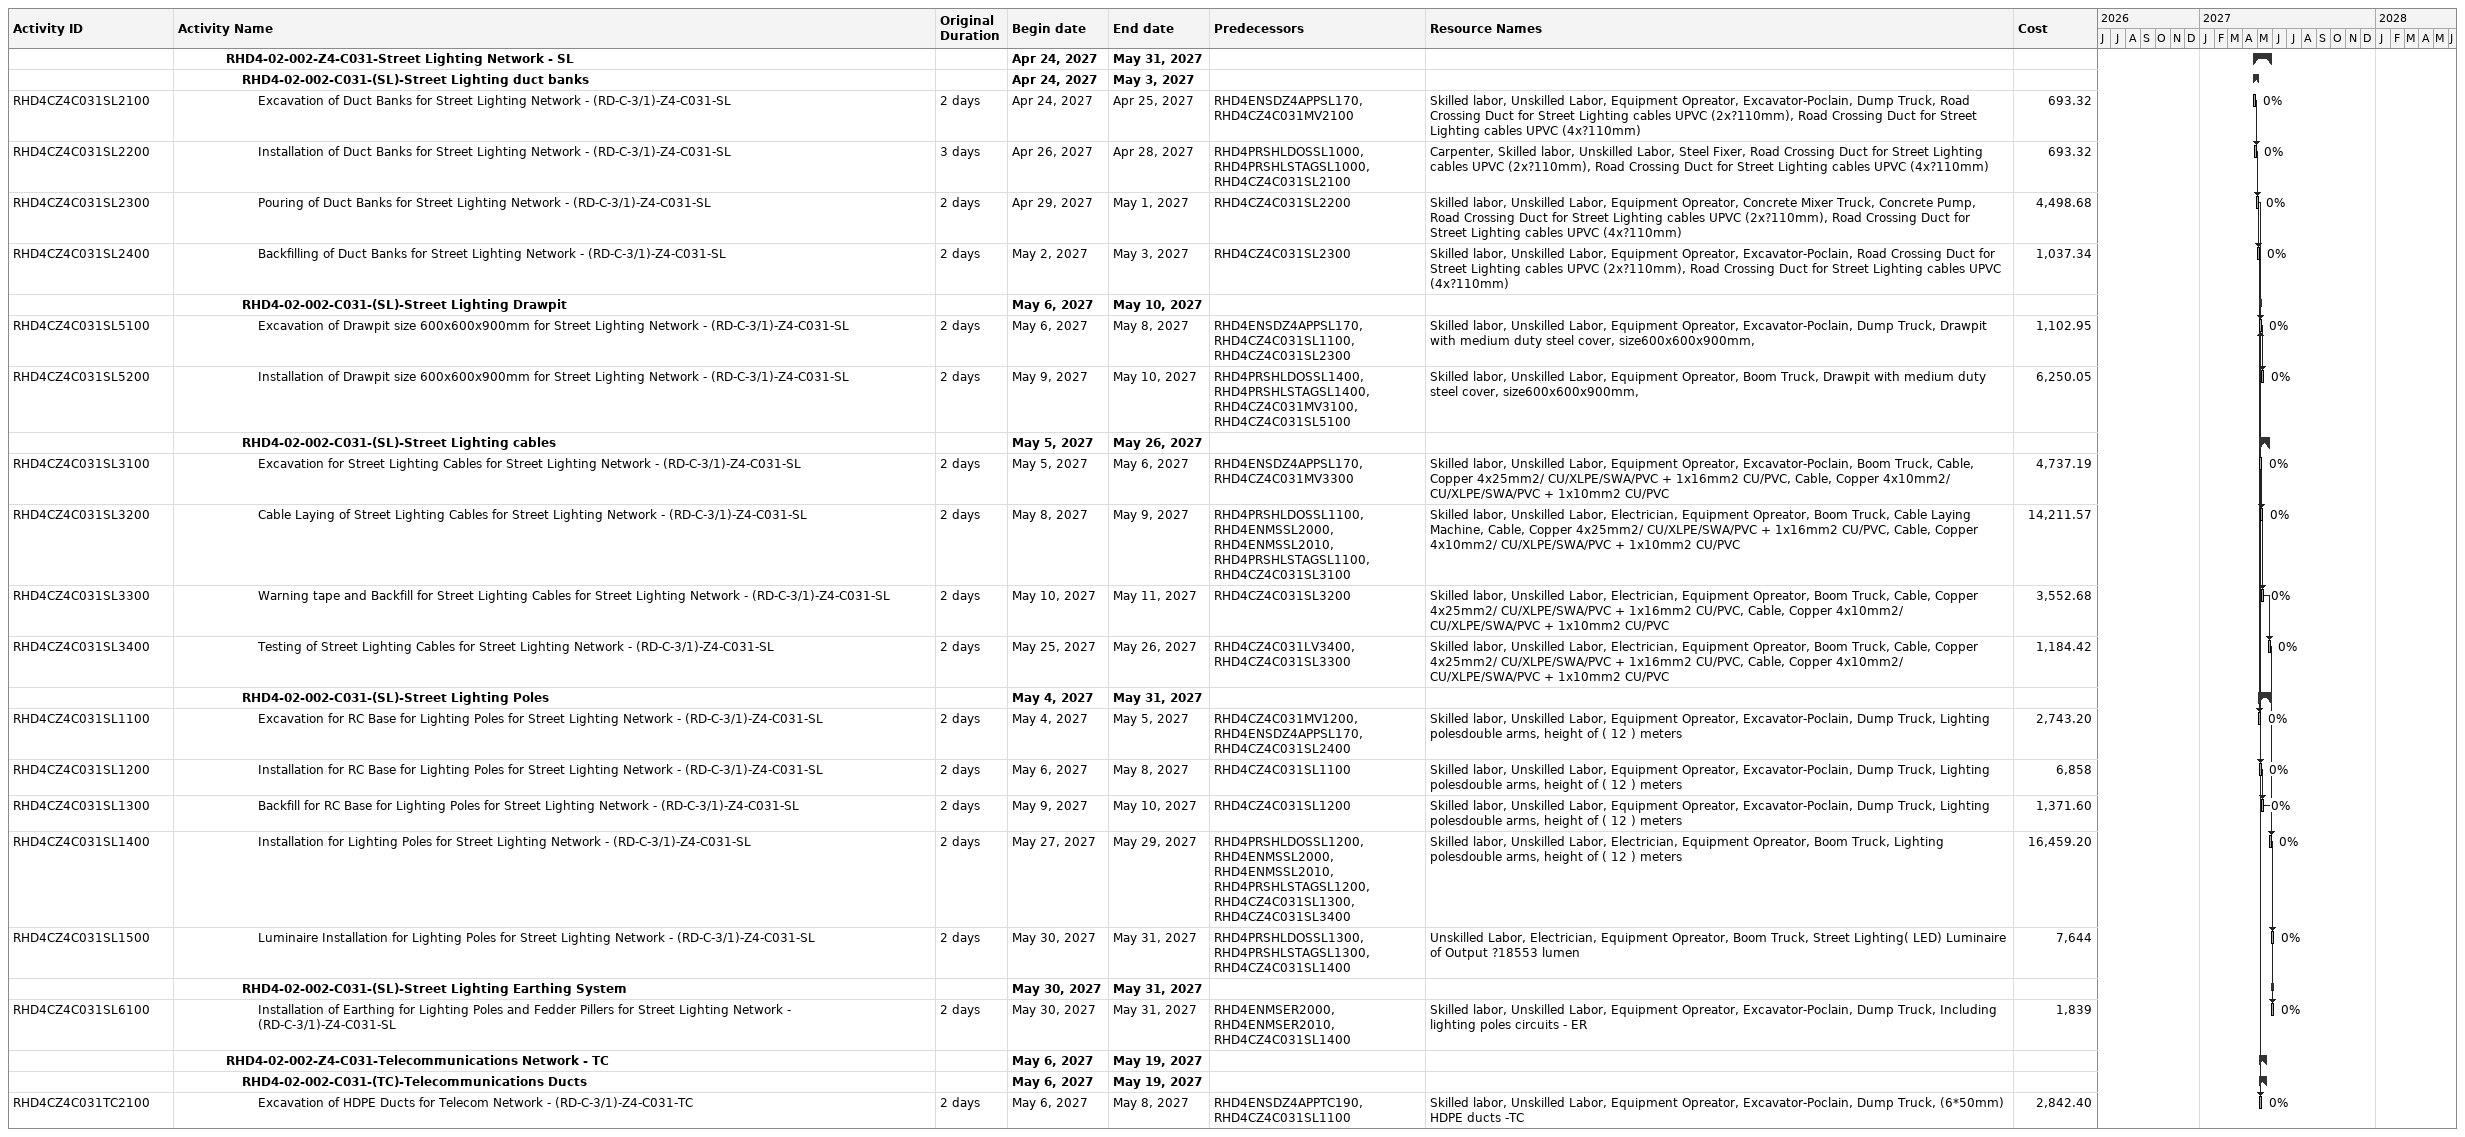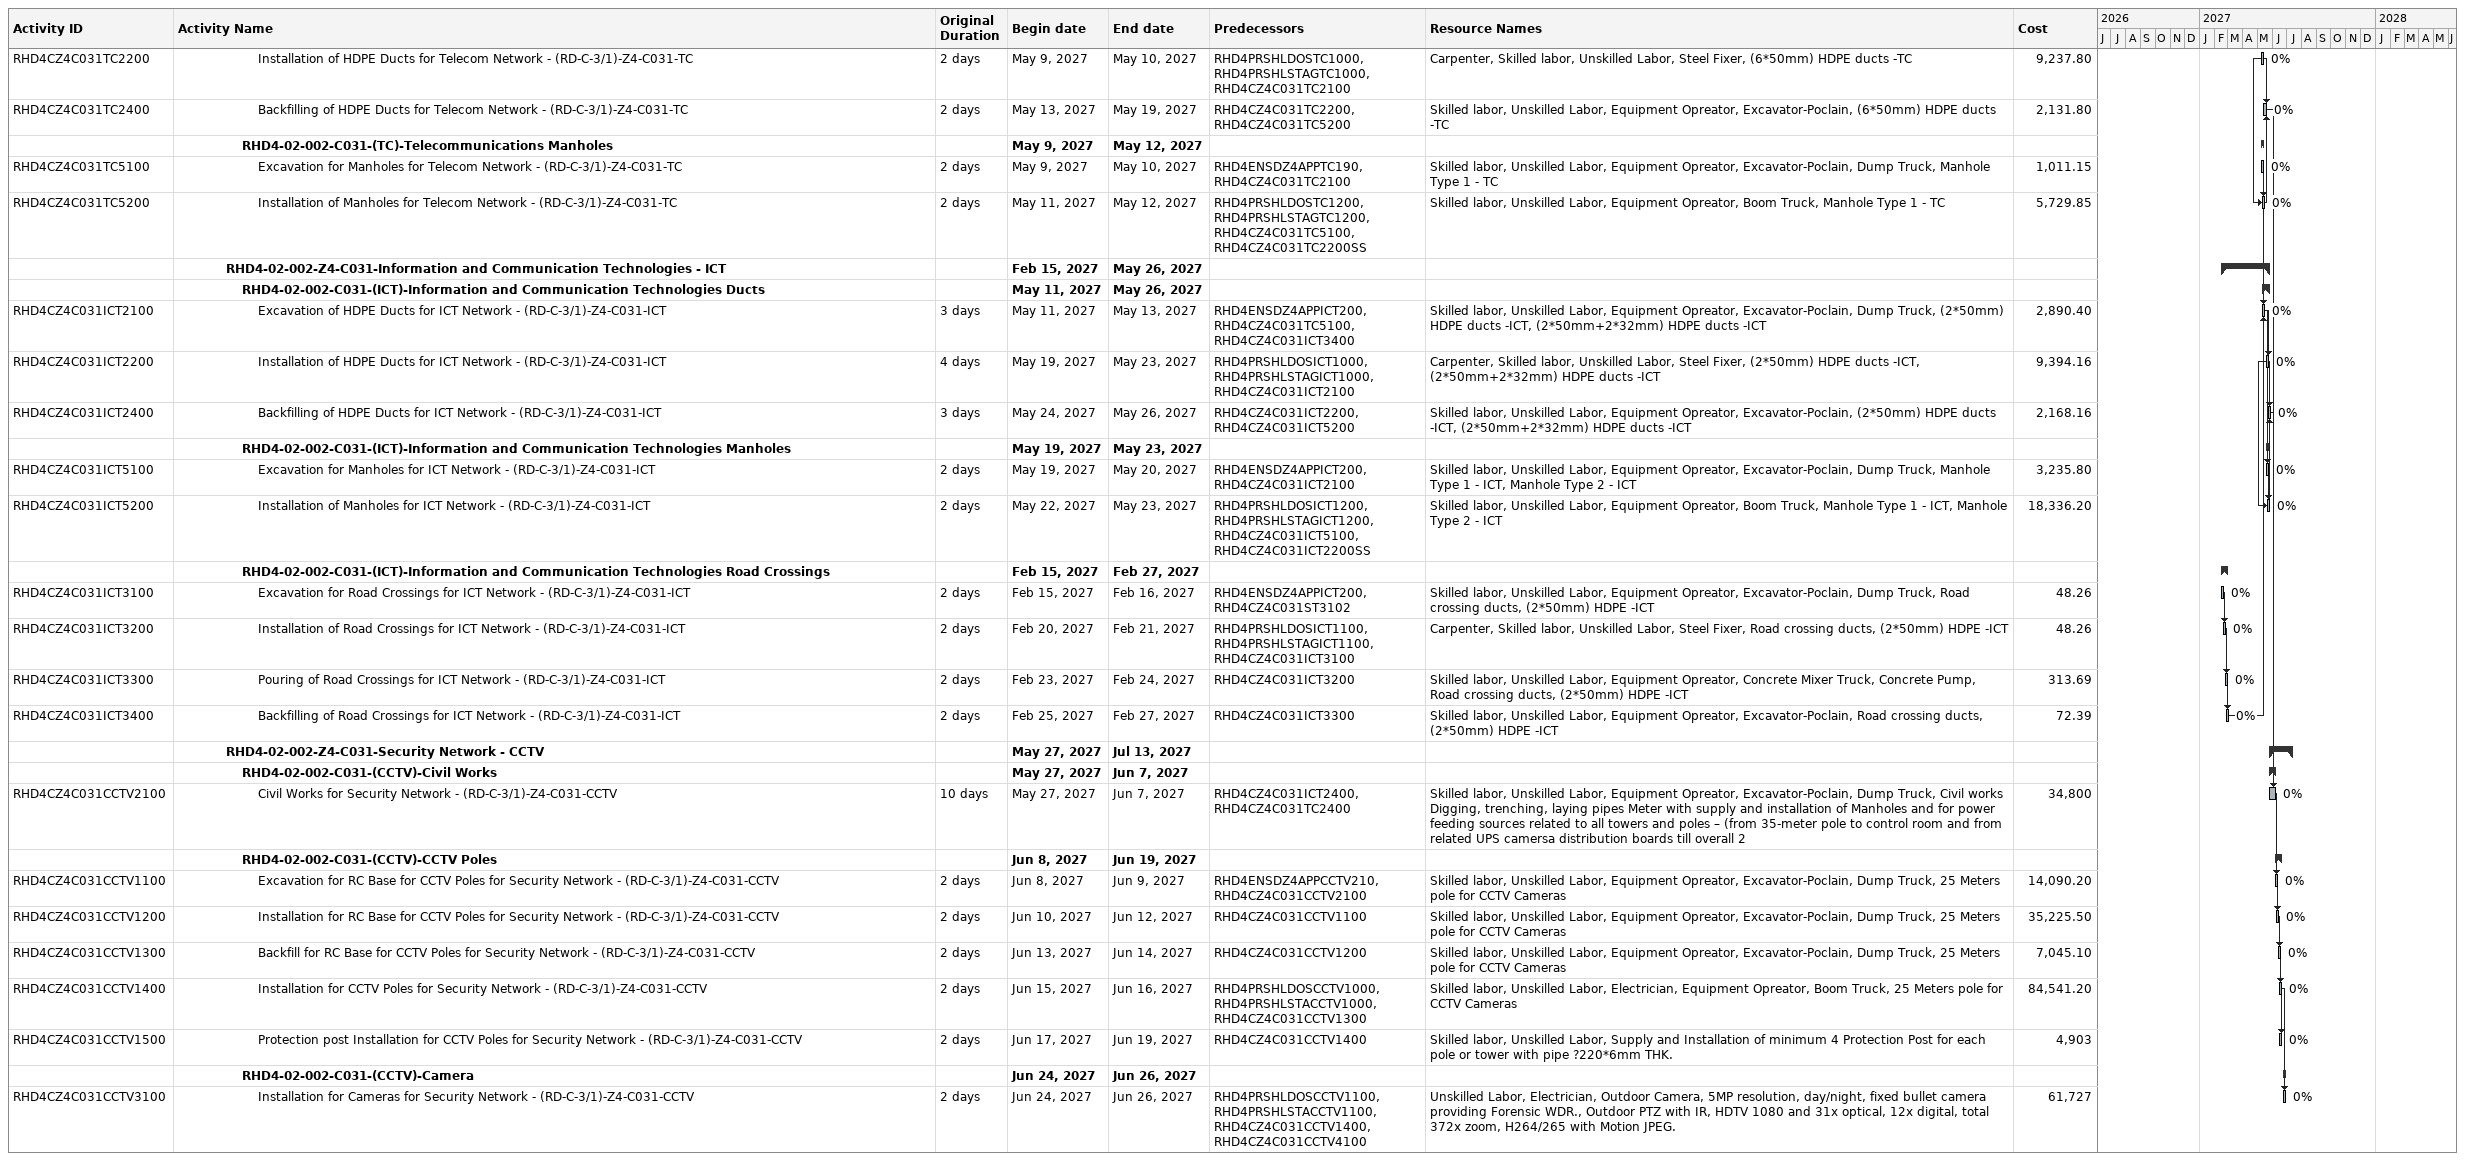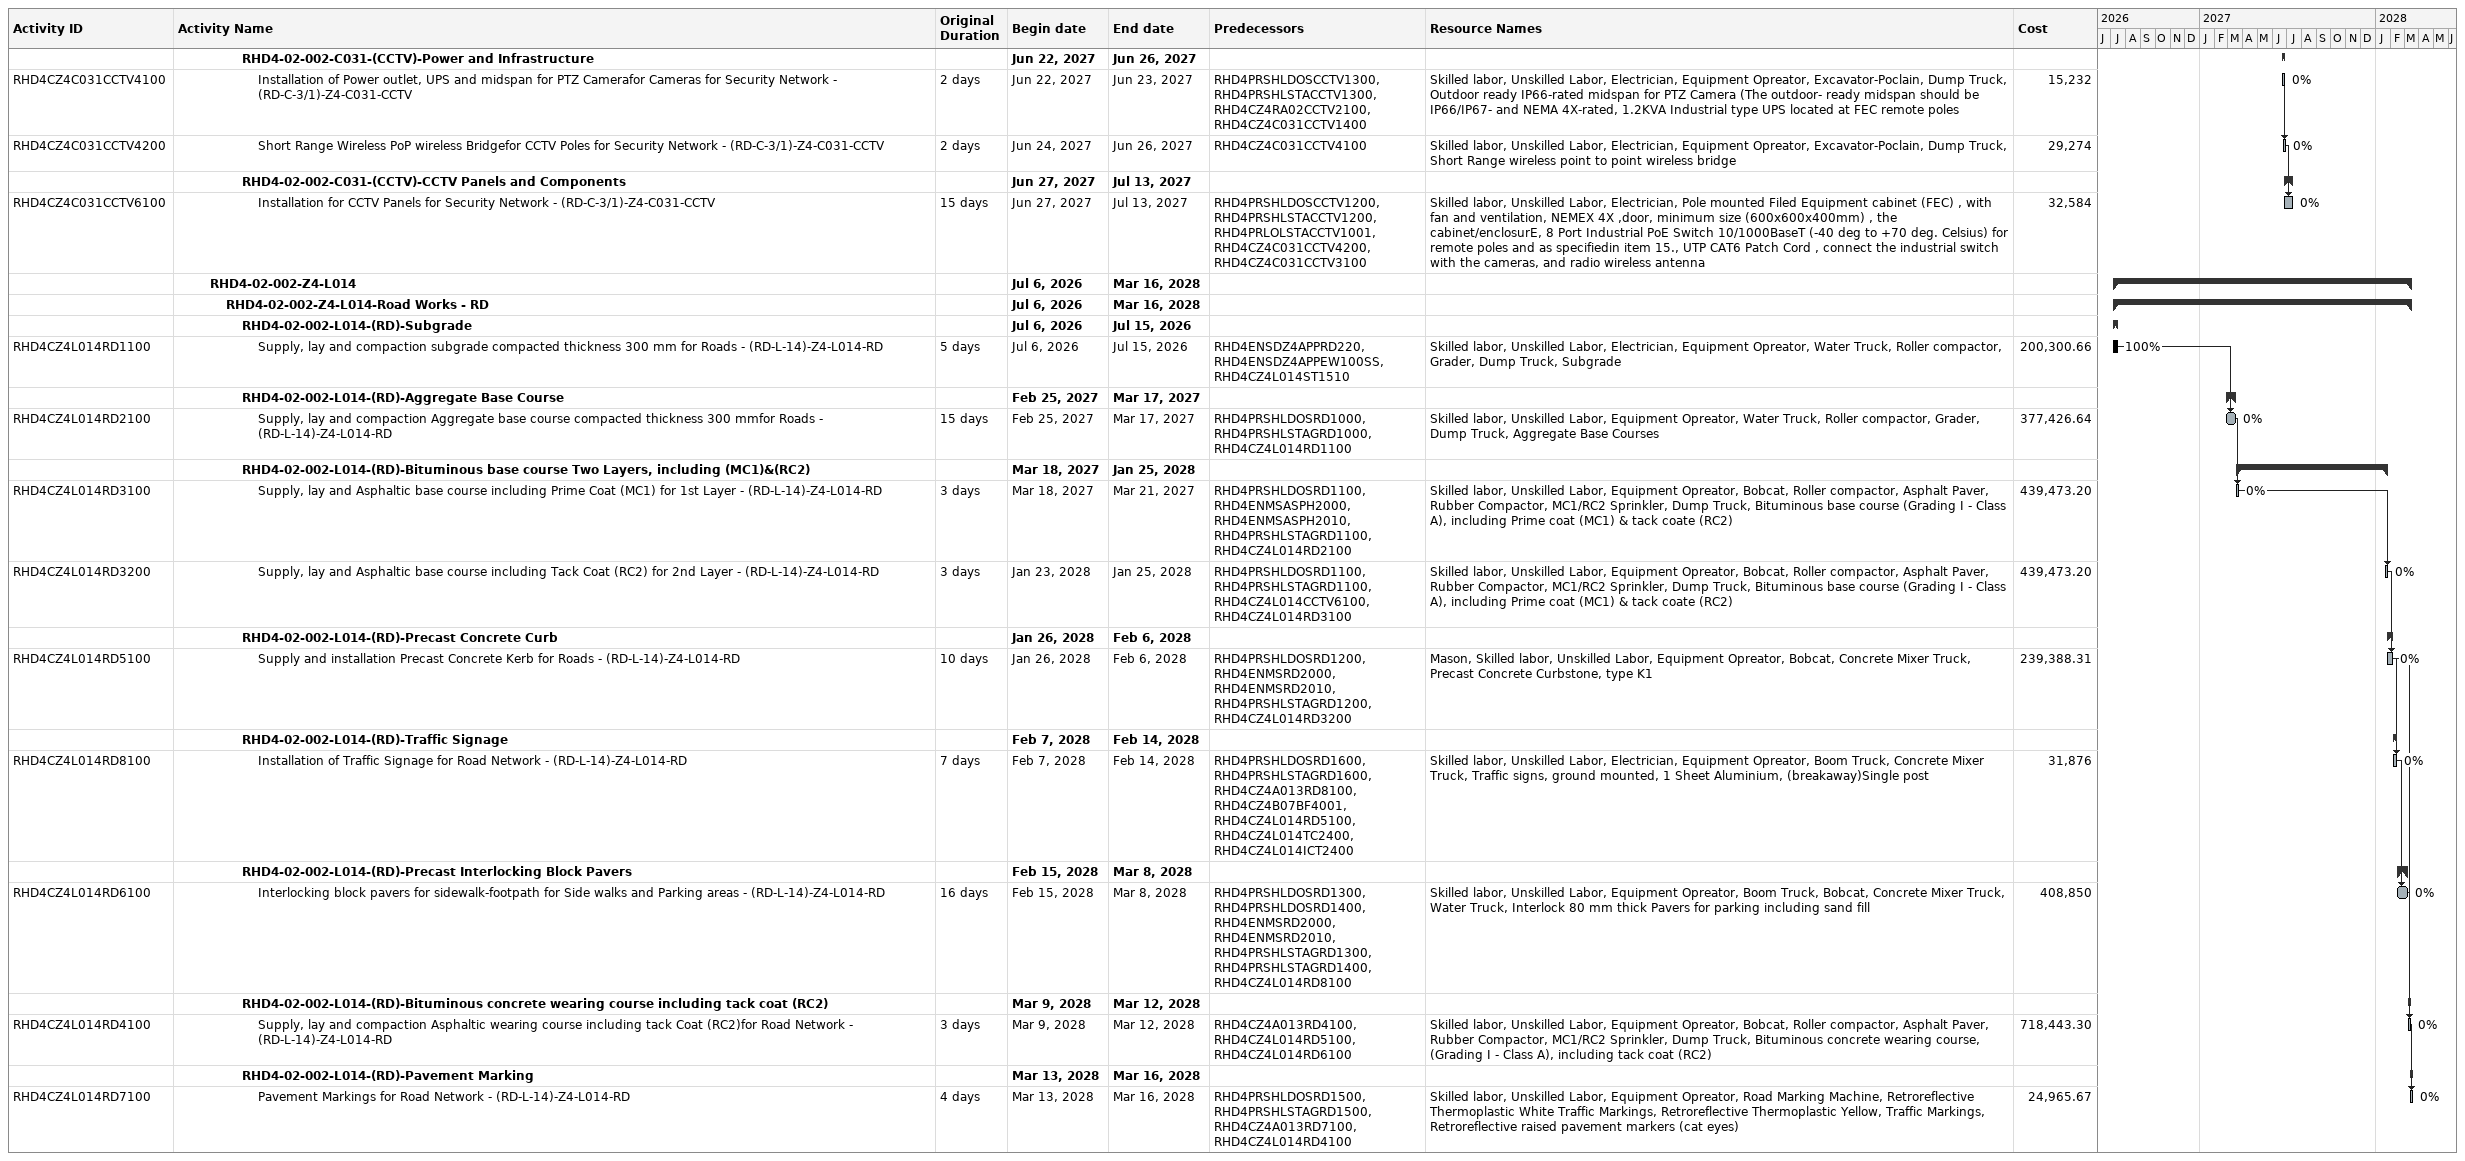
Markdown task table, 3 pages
| ID | Level | Task | Original duration | Start | Finish | Predecessors | Resources | % complete | Cost |
|---|---|---|---|---|---|---|---|---|---|
|  | 4 | **RHD4-02-002-Z4-C031-Street Lighting Network - SL** |  | 2027-04-24 | 2027-05-31 |  |  |  |  |
|  | 5 | **RHD4-02-002-C031-(SL)-Street Lighting duct banks** |  | 2027-04-24 | 2027-05-03 |  |  |  |  |
| RHD4CZ4C031SL2100 | 6 | Excavation of Duct Banks for Street Lighting Network - (RD-C-3/1)-Z4-C031-SL | 2d | 2027-04-24 | 2027-04-25 | RHD4ENSDZ4APPSL170, RHD4CZ4C031MV2100 | Skilled labor, Unskilled Labor, Equipment Opreator, Excavator-Poclain, Dump Truck, Road Crossing Duct for Street Lighting cables UPVC (2x?110mm), Road Crossing Duct for Street Lighting cables UPVC (4x?110mm) | 0 | 693.32 |
| RHD4CZ4C031SL2200 | 6 | Installation of Duct Banks for Street Lighting Network - (RD-C-3/1)-Z4-C031-SL | 3d | 2027-04-26 | 2027-04-28 | RHD4PRSHLDOSSL1000, RHD4PRSHLSTAGSL1000, RHD4CZ4C031SL2100 | Carpenter, Skilled labor, Unskilled Labor, Steel Fixer, Road Crossing Duct for Street Lighting cables UPVC (2x?110mm), Road Crossing Duct for Street Lighting cables UPVC (4x?110mm) | 0 | 693.32 |
| RHD4CZ4C031SL2300 | 6 | Pouring of Duct Banks for Street Lighting Network - (RD-C-3/1)-Z4-C031-SL | 2d | 2027-04-29 | 2027-05-01 | RHD4CZ4C031SL2200 | Skilled labor, Unskilled Labor, Equipment Opreator, Concrete Mixer Truck, Concrete Pump, Road Crossing Duct for Street Lighting cables UPVC (2x?110mm), Road Crossing Duct for Street Lighting cables UPVC (4x?110mm) | 0 | 4498.68 |
| RHD4CZ4C031SL2400 | 6 | Backfilling of Duct Banks for Street Lighting Network - (RD-C-3/1)-Z4-C031-SL | 2d | 2027-05-02 | 2027-05-03 | RHD4CZ4C031SL2300 | Skilled labor, Unskilled Labor, Equipment Opreator, Excavator-Poclain, Road Crossing Duct for Street Lighting cables UPVC (2x?110mm), Road Crossing Duct for Street Lighting cables UPVC (4x?110mm) | 0 | 1037.34 |
|  | 5 | **RHD4-02-002-C031-(SL)-Street Lighting Drawpit** |  | 2027-05-06 | 2027-05-10 |  |  |  |  |
| RHD4CZ4C031SL5100 | 6 | Excavation of Drawpit size 600x600x900mm for Street Lighting Network - (RD-C-3/1)-Z4-C031-SL | 2d | 2027-05-06 | 2027-05-08 | RHD4ENSDZ4APPSL170, RHD4CZ4C031SL1100, RHD4CZ4C031SL2300 | Skilled labor, Unskilled Labor, Equipment Opreator, Excavator-Poclain, Dump Truck, Drawpit with medium duty steel cover, size600x600x900mm, | 0 | 1102.95 |
| RHD4CZ4C031SL5200 | 6 | Installation of Drawpit size 600x600x900mm for Street Lighting Network - (RD-C-3/1)-Z4-C031-SL | 2d | 2027-05-09 | 2027-05-10 | RHD4PRSHLDOSSL1400, RHD4PRSHLSTAGSL1400, RHD4CZ4C031MV3100, RHD4CZ4C031SL5100 | Skilled labor, Unskilled Labor, Equipment Opreator, Boom Truck, Drawpit with medium duty steel cover, size600x600x900mm, | 0 | 6250.05 |
|  | 5 | **RHD4-02-002-C031-(SL)-Street Lighting cables** |  | 2027-05-05 | 2027-05-26 |  |  |  |  |
| RHD4CZ4C031SL3100 | 6 | Excavation for Street Lighting Cables for Street Lighting Network - (RD-C-3/1)-Z4-C031-SL | 2d | 2027-05-05 | 2027-05-06 | RHD4ENSDZ4APPSL170, RHD4CZ4C031MV3300 | Skilled labor, Unskilled Labor, Equipment Opreator, Excavator-Poclain, Boom Truck, Cable, Copper 4x25mm2/ CU/XLPE/SWA/PVC + 1x16mm2 CU/PVC, Cable, Copper 4x10mm2/ CU/XLPE/SWA/PVC + 1x10mm2 CU/PVC | 0 | 4737.19 |
| RHD4CZ4C031SL3200 | 6 | Cable Laying of Street Lighting Cables for Street Lighting Network - (RD-C-3/1)-Z4-C031-SL | 2d | 2027-05-08 | 2027-05-09 | RHD4PRSHLDOSSL1100, RHD4ENMSSL2000, RHD4ENMSSL2010, RHD4PRSHLSTAGSL1100, RHD4CZ4C031SL3100 | Skilled labor, Unskilled Labor, Electrician, Equipment Opreator, Boom Truck, Cable Laying Machine, Cable, Copper 4x25mm2/ CU/XLPE/SWA/PVC + 1x16mm2 CU/PVC, Cable, Copper 4x10mm2/ CU/XLPE/SWA/PVC + 1x10mm2 CU/PVC | 0 | 14211.57 |
| RHD4CZ4C031SL3300 | 6 | Warning tape and Backfill for Street Lighting Cables for Street Lighting Network - (RD-C-3/1)-Z4-C031-SL | 2d | 2027-05-10 | 2027-05-11 | RHD4CZ4C031SL3200 | Skilled labor, Unskilled Labor, Electrician, Equipment Opreator, Boom Truck, Cable, Copper 4x25mm2/ CU/XLPE/SWA/PVC + 1x16mm2 CU/PVC, Cable, Copper 4x10mm2/ CU/XLPE/SWA/PVC + 1x10mm2 CU/PVC | 0 | 3552.68 |
| RHD4CZ4C031SL3400 | 6 | Testing of Street Lighting Cables for Street Lighting Network - (RD-C-3/1)-Z4-C031-SL | 2d | 2027-05-25 | 2027-05-26 | RHD4CZ4C031LV3400, RHD4CZ4C031SL3300 | Skilled labor, Unskilled Labor, Electrician, Equipment Opreator, Boom Truck, Cable, Copper 4x25mm2/ CU/XLPE/SWA/PVC + 1x16mm2 CU/PVC, Cable, Copper 4x10mm2/ CU/XLPE/SWA/PVC + 1x10mm2 CU/PVC | 0 | 1184.42 |
|  | 5 | **RHD4-02-002-C031-(SL)-Street Lighting Poles** |  | 2027-05-04 | 2027-05-31 |  |  |  |  |
| RHD4CZ4C031SL1100 | 6 | Excavation for RC Base for Lighting Poles for Street Lighting Network - (RD-C-3/1)-Z4-C031-SL | 2d | 2027-05-04 | 2027-05-05 | RHD4CZ4C031MV1200, RHD4ENSDZ4APPSL170, RHD4CZ4C031SL2400 | Skilled labor, Unskilled Labor, Equipment Opreator, Excavator-Poclain, Dump Truck, Lighting polesdouble arms, height of ( 12 ) meters | 0 | 2743.20 |
| RHD4CZ4C031SL1200 | 6 | Installation for RC Base for Lighting Poles for Street Lighting Network - (RD-C-3/1)-Z4-C031-SL | 2d | 2027-05-06 | 2027-05-08 | RHD4CZ4C031SL1100 | Skilled labor, Unskilled Labor, Equipment Opreator, Excavator-Poclain, Dump Truck, Lighting polesdouble arms, height of ( 12 ) meters | 0 | 6858 |
| RHD4CZ4C031SL1300 | 6 | Backfill for RC Base for Lighting Poles for Street Lighting Network - (RD-C-3/1)-Z4-C031-SL | 2d | 2027-05-09 | 2027-05-10 | RHD4CZ4C031SL1200 | Skilled labor, Unskilled Labor, Equipment Opreator, Excavator-Poclain, Dump Truck, Lighting polesdouble arms, height of ( 12 ) meters | 0 | 1371.60 |
| RHD4CZ4C031SL1400 | 6 | Installation for Lighting Poles for Street Lighting Network - (RD-C-3/1)-Z4-C031-SL | 2d | 2027-05-27 | 2027-05-29 | RHD4PRSHLDOSSL1200, RHD4ENMSSL2000, RHD4ENMSSL2010, RHD4PRSHLSTAGSL1200, RHD4CZ4C031SL1300, RHD4CZ4C031SL3400 | Skilled labor, Unskilled Labor, Electrician, Equipment Opreator, Boom Truck, Lighting polesdouble arms, height of ( 12 ) meters | 0 | 16459.20 |
| RHD4CZ4C031SL1500 | 6 | Luminaire Installation for Lighting Poles for Street Lighting Network - (RD-C-3/1)-Z4-C031-SL | 2d | 2027-05-30 | 2027-05-31 | RHD4PRSHLDOSSL1300, RHD4PRSHLSTAGSL1300, RHD4CZ4C031SL1400 | Unskilled Labor, Electrician, Equipment Opreator, Boom Truck, Street Lighting( LED) Luminaire of Output ?18553 lumen | 0 | 7644 |
|  | 5 | **RHD4-02-002-C031-(SL)-Street Lighting Earthing System** |  | 2027-05-30 | 2027-05-31 |  |  |  |  |
| RHD4CZ4C031SL6100 | 6 | Installation of Earthing for Lighting Poles and Fedder Pillers for Street Lighting Network - (RD-C-3/1)-Z4-C031-SL | 2d | 2027-05-30 | 2027-05-31 | RHD4ENMSER2000, RHD4ENMSER2010, RHD4CZ4C031SL1400 | Skilled labor, Unskilled Labor, Equipment Opreator, Excavator-Poclain, Dump Truck, Including lighting poles circuits - ER | 0 | 1839 |
|  | 4 | **RHD4-02-002-Z4-C031-Telecommunications Network - TC** |  | 2027-05-06 | 2027-05-19 |  |  |  |  |
|  | 5 | **RHD4-02-002-C031-(TC)-Telecommunications Ducts** |  | 2027-05-06 | 2027-05-19 |  |  |  |  |
| RHD4CZ4C031TC2100 | 6 | Excavation of HDPE Ducts for Telecom Network - (RD-C-3/1)-Z4-C031-TC | 2d | 2027-05-06 | 2027-05-08 | RHD4ENSDZ4APPTC190, RHD4CZ4C031SL1100 | Skilled labor, Unskilled Labor, Equipment Opreator, Excavator-Poclain, Dump Truck, (6*50mm) HDPE ducts -TC | 0 | 2842.40 |
| RHD4CZ4C031TC2200 | 6 | Installation of HDPE Ducts for Telecom Network - (RD-C-3/1)-Z4-C031-TC | 2d | 2027-05-09 | 2027-05-10 | RHD4PRSHLDOSTC1000, RHD4PRSHLSTAGTC1000, RHD4CZ4C031TC2100 | Carpenter, Skilled labor, Unskilled Labor, Steel Fixer, (6*50mm) HDPE ducts -TC | 0 | 9237.80 |
| RHD4CZ4C031TC2400 | 6 | Backfilling of HDPE Ducts for Telecom Network - (RD-C-3/1)-Z4-C031-TC | 2d | 2027-05-13 | 2027-05-19 | RHD4CZ4C031TC2200, RHD4CZ4C031TC5200 | Skilled labor, Unskilled Labor, Equipment Opreator, Excavator-Poclain, (6*50mm) HDPE ducts -TC | 0 | 2131.80 |
|  | 5 | **RHD4-02-002-C031-(TC)-Telecommunications Manholes** |  | 2027-05-09 | 2027-05-12 |  |  |  |  |
| RHD4CZ4C031TC5100 | 6 | Excavation for Manholes for Telecom Network - (RD-C-3/1)-Z4-C031-TC | 2d | 2027-05-09 | 2027-05-10 | RHD4ENSDZ4APPTC190, RHD4CZ4C031TC2100 | Skilled labor, Unskilled Labor, Equipment Opreator, Excavator-Poclain, Dump Truck, Manhole Type 1 - TC | 0 | 1011.15 |
| RHD4CZ4C031TC5200 | 6 | Installation of Manholes for Telecom Network - (RD-C-3/1)-Z4-C031-TC | 2d | 2027-05-11 | 2027-05-12 | RHD4PRSHLDOSTC1200, RHD4PRSHLSTAGTC1200, RHD4CZ4C031TC5100, RHD4CZ4C031TC2200SS | Skilled labor, Unskilled Labor, Equipment Opreator, Boom Truck, Manhole Type 1 - TC | 0 | 5729.85 |
|  | 4 | **RHD4-02-002-Z4-C031-Information and Communication Technologies - ICT** |  | 2027-02-15 | 2027-05-26 |  |  |  |  |
|  | 5 | **RHD4-02-002-C031-(ICT)-Information and Communication Technologies Ducts** |  | 2027-05-11 | 2027-05-26 |  |  |  |  |
| RHD4CZ4C031ICT2100 | 6 | Excavation of HDPE Ducts for ICT Network - (RD-C-3/1)-Z4-C031-ICT | 3d | 2027-05-11 | 2027-05-13 | RHD4ENSDZ4APPICT200, RHD4CZ4C031TC5100, RHD4CZ4C031ICT3400 | Skilled labor, Unskilled Labor, Equipment Opreator, Excavator-Poclain, Dump Truck, (2*50mm) HDPE ducts -ICT, (2*50mm+2*32mm) HDPE ducts -ICT | 0 | 2890.40 |
| RHD4CZ4C031ICT2200 | 6 | Installation of HDPE Ducts for ICT Network - (RD-C-3/1)-Z4-C031-ICT | 4d | 2027-05-19 | 2027-05-23 | RHD4PRSHLDOSICT1000, RHD4PRSHLSTAGICT1000, RHD4CZ4C031ICT2100 | Carpenter, Skilled labor, Unskilled Labor, Steel Fixer, (2*50mm) HDPE ducts -ICT, (2*50mm+2*32mm) HDPE ducts -ICT | 0 | 9394.16 |
| RHD4CZ4C031ICT2400 | 6 | Backfilling of HDPE Ducts for ICT Network - (RD-C-3/1)-Z4-C031-ICT | 3d | 2027-05-24 | 2027-05-26 | RHD4CZ4C031ICT2200, RHD4CZ4C031ICT5200 | Skilled labor, Unskilled Labor, Equipment Opreator, Excavator-Poclain, (2*50mm) HDPE ducts -ICT, (2*50mm+2*32mm) HDPE ducts -ICT | 0 | 2168.16 |
|  | 5 | **RHD4-02-002-C031-(ICT)-Information and Communication Technologies Manholes** |  | 2027-05-19 | 2027-05-23 |  |  |  |  |
| RHD4CZ4C031ICT5100 | 6 | Excavation for Manholes for ICT Network - (RD-C-3/1)-Z4-C031-ICT | 2d | 2027-05-19 | 2027-05-20 | RHD4ENSDZ4APPICT200, RHD4CZ4C031ICT2100 | Skilled labor, Unskilled Labor, Equipment Opreator, Excavator-Poclain, Dump Truck, Manhole Type 1 - ICT, Manhole Type 2 - ICT | 0 | 3235.80 |
| RHD4CZ4C031ICT5200 | 6 | Installation of Manholes for ICT Network - (RD-C-3/1)-Z4-C031-ICT | 2d | 2027-05-22 | 2027-05-23 | RHD4PRSHLDOSICT1200, RHD4PRSHLSTAGICT1200, RHD4CZ4C031ICT5100, RHD4CZ4C031ICT2200SS | Skilled labor, Unskilled Labor, Equipment Opreator, Boom Truck, Manhole Type 1 - ICT, Manhole Type 2 - ICT | 0 | 18336.20 |
|  | 5 | **RHD4-02-002-C031-(ICT)-Information and Communication Technologies Road Crossings** |  | 2027-02-15 | 2027-02-27 |  |  |  |  |
| RHD4CZ4C031ICT3100 | 6 | Excavation for Road Crossings for ICT Network - (RD-C-3/1)-Z4-C031-ICT | 2d | 2027-02-15 | 2027-02-16 | RHD4ENSDZ4APPICT200, RHD4CZ4C031ST3102 | Skilled labor, Unskilled Labor, Equipment Opreator, Excavator-Poclain, Dump Truck, Road crossing ducts, (2*50mm) HDPE -ICT | 0 | 48.26 |
| RHD4CZ4C031ICT3200 | 6 | Installation of Road Crossings for ICT Network - (RD-C-3/1)-Z4-C031-ICT | 2d | 2027-02-20 | 2027-02-21 | RHD4PRSHLDOSICT1100, RHD4PRSHLSTAGICT1100, RHD4CZ4C031ICT3100 | Carpenter, Skilled labor, Unskilled Labor, Steel Fixer, Road crossing ducts, (2*50mm) HDPE -ICT | 0 | 48.26 |
| RHD4CZ4C031ICT3300 | 6 | Pouring of Road Crossings for ICT Network - (RD-C-3/1)-Z4-C031-ICT | 2d | 2027-02-23 | 2027-02-24 | RHD4CZ4C031ICT3200 | Skilled labor, Unskilled Labor, Equipment Opreator, Concrete Mixer Truck, Concrete Pump, Road crossing ducts, (2*50mm) HDPE -ICT | 0 | 313.69 |
| RHD4CZ4C031ICT3400 | 6 | Backfilling of Road Crossings for ICT Network - (RD-C-3/1)-Z4-C031-ICT | 2d | 2027-02-25 | 2027-02-27 | RHD4CZ4C031ICT3300 | Skilled labor, Unskilled Labor, Equipment Opreator, Excavator-Poclain, Road crossing ducts, (2*50mm) HDPE -ICT | 0 | 72.39 |
|  | 4 | **RHD4-02-002-Z4-C031-Security Network - CCTV** |  | 2027-05-27 | 2027-07-13 |  |  |  |  |
|  | 5 | **RHD4-02-002-C031-(CCTV)-Civil Works** |  | 2027-05-27 | 2027-06-07 |  |  |  |  |
| RHD4CZ4C031CCTV2100 | 6 | Civil Works for Security Network - (RD-C-3/1)-Z4-C031-CCTV | 10d | 2027-05-27 | 2027-06-07 | RHD4CZ4C031ICT2400, RHD4CZ4C031TC2400 | Skilled labor, Unskilled Labor, Equipment Opreator, Excavator-Poclain, Dump Truck, Civil works Digging, trenching, laying pipes Meter with supply and installation of Manholes and for power feeding sources related to all towers and poles – (from 35-meter pole to control room and from related UPS camersa distribution boards till overall 2 | 0 | 34800 |
|  | 5 | **RHD4-02-002-C031-(CCTV)-CCTV Poles** |  | 2027-06-08 | 2027-06-19 |  |  |  |  |
| RHD4CZ4C031CCTV1100 | 6 | Excavation for RC Base for CCTV Poles for Security Network - (RD-C-3/1)-Z4-C031-CCTV | 2d | 2027-06-08 | 2027-06-09 | RHD4ENSDZ4APPCCTV210, RHD4CZ4C031CCTV2100 | Skilled labor, Unskilled Labor, Equipment Opreator, Excavator-Poclain, Dump Truck, 25 Meters pole for CCTV Cameras | 0 | 14090.20 |
| RHD4CZ4C031CCTV1200 | 6 | Installation for RC Base for CCTV Poles for Security Network - (RD-C-3/1)-Z4-C031-CCTV | 2d | 2027-06-10 | 2027-06-12 | RHD4CZ4C031CCTV1100 | Skilled labor, Unskilled Labor, Equipment Opreator, Excavator-Poclain, Dump Truck, 25 Meters pole for CCTV Cameras | 0 | 35225.50 |
| RHD4CZ4C031CCTV1300 | 6 | Backfill for RC Base for CCTV Poles for Security Network - (RD-C-3/1)-Z4-C031-CCTV | 2d | 2027-06-13 | 2027-06-14 | RHD4CZ4C031CCTV1200 | Skilled labor, Unskilled Labor, Equipment Opreator, Excavator-Poclain, Dump Truck, 25 Meters pole for CCTV Cameras | 0 | 7045.10 |
| RHD4CZ4C031CCTV1400 | 6 | Installation for CCTV Poles for Security Network - (RD-C-3/1)-Z4-C031-CCTV | 2d | 2027-06-15 | 2027-06-16 | RHD4PRSHLDOSCCTV1000, RHD4PRSHLSTACCTV1000, RHD4CZ4C031CCTV1300 | Skilled labor, Unskilled Labor, Electrician, Equipment Opreator, Boom Truck, 25 Meters pole for CCTV Cameras | 0 | 84541.20 |
| RHD4CZ4C031CCTV1500 | 6 | Protection post Installation for CCTV Poles for Security Network - (RD-C-3/1)-Z4-C031-CCTV | 2d | 2027-06-17 | 2027-06-19 | RHD4CZ4C031CCTV1400 | Skilled labor, Unskilled Labor, Supply and Installation of minimum 4 Protection Post for each pole or tower with pipe ?220*6mm THK. | 0 | 4903 |
|  | 5 | **RHD4-02-002-C031-(CCTV)-Camera** |  | 2027-06-24 | 2027-06-26 |  |  |  |  |
| RHD4CZ4C031CCTV3100 | 6 | Installation for Cameras for Security Network - (RD-C-3/1)-Z4-C031-CCTV | 2d | 2027-06-24 | 2027-06-26 | RHD4PRSHLDOSCCTV1100, RHD4PRSHLSTACCTV1100, RHD4CZ4C031CCTV1400, RHD4CZ4C031CCTV4100 | Unskilled Labor, Electrician, Outdoor Camera, 5MP resolution, day/night, fixed bullet camera providing Forensic WDR., Outdoor PTZ with IR, HDTV 1080 and 31x optical, 12x digital, total 372x zoom, H264/265 with Motion JPEG. | 0 | 61727 |
|  | 5 | **RHD4-02-002-C031-(CCTV)-Power and Infrastructure** |  | 2027-06-22 | 2027-06-26 |  |  |  |  |
| RHD4CZ4C031CCTV4100 | 6 | Installation of Power outlet, UPS and midspan for PTZ Camerafor Cameras for Security Network - (RD-C-3/1)-Z4-C031-CCTV | 2d | 2027-06-22 | 2027-06-23 | RHD4PRSHLDOSCCTV1300, RHD4PRSHLSTACCTV1300, RHD4CZ4RA02CCTV2100, RHD4CZ4C031CCTV1400 | Skilled labor, Unskilled Labor, Electrician, Equipment Opreator, Excavator-Poclain, Dump Truck, Outdoor ready IP66-rated midspan for PTZ Camera (The outdoor- ready midspan should be IP66/IP67- and NEMA 4X-rated, 1.2KVA Industrial type UPS located at FEC remote poles | 0 | 15232 |
| RHD4CZ4C031CCTV4200 | 6 | Short Range Wireless PoP wireless Bridgefor CCTV Poles for Security Network - (RD-C-3/1)-Z4-C031-CCTV | 2d | 2027-06-24 | 2027-06-26 | RHD4CZ4C031CCTV4100 | Skilled labor, Unskilled Labor, Electrician, Equipment Opreator, Excavator-Poclain, Dump Truck, Short Range wireless point to point wireless bridge | 0 | 29274 |
|  | 5 | **RHD4-02-002-C031-(CCTV)-CCTV Panels and Components** |  | 2027-06-27 | 2027-07-13 |  |  |  |  |
| RHD4CZ4C031CCTV6100 | 6 | Installation for CCTV Panels for Security Network - (RD-C-3/1)-Z4-C031-CCTV | 15d | 2027-06-27 | 2027-07-13 | RHD4PRSHLDOSCCTV1200, RHD4PRSHLSTACCTV1200, RHD4PRLOLSTACCTV1001, RHD4CZ4C031CCTV4200, RHD4CZ4C031CCTV3100 | Skilled labor, Unskilled Labor, Electrician, Pole mounted Filed Equipment cabinet (FEC) , with fan and ventilation, NEMEX 4X ,door, minimum size (600x600x400mm) , the cabinet/enclosurE, 8 Port Industrial PoE Switch 10/1000BaseT (-40 deg to +70 deg. Celsius) for remote poles and as specifiedin item 15., UTP CAT6 Patch Cord , connect the industrial switch with the cameras, and radio wireless antenna | 0 | 32584 |
|  | 3 | **RHD4-02-002-Z4-L014** |  | 2026-07-06 | 2028-03-16 |  |  |  |  |
|  | 4 | **RHD4-02-002-Z4-L014-Road Works - RD** |  | 2026-07-06 | 2028-03-16 |  |  |  |  |
|  | 5 | **RHD4-02-002-L014-(RD)-Subgrade** |  | 2026-07-06 | 2026-07-15 |  |  |  |  |
| RHD4CZ4L014RD1100 | 6 | Supply, lay and compaction subgrade compacted thickness 300 mm for Roads - (RD-L-14)-Z4-L014-RD | 5d | 2026-07-06 | 2026-07-15 | RHD4ENSDZ4APPRD220, RHD4ENSDZ4APPEW100SS, RHD4CZ4L014ST1510 | Skilled labor, Unskilled Labor, Electrician, Equipment Opreator, Water Truck, Roller compactor, Grader, Dump Truck, Subgrade | 100 | 200300.66 |
|  | 5 | **RHD4-02-002-L014-(RD)-Aggregate Base Course** |  | 2027-02-25 | 2027-03-17 |  |  |  |  |
| RHD4CZ4L014RD2100 | 6 | Supply, lay and compaction Aggregate base course compacted thickness 300 mmfor Roads - (RD-L-14)-Z4-L014-RD | 15d | 2027-02-25 | 2027-03-17 | RHD4PRSHLDOSRD1000, RHD4PRSHLSTAGRD1000, RHD4CZ4L014RD1100 | Skilled labor, Unskilled Labor, Equipment Opreator, Water Truck, Roller compactor, Grader, Dump Truck, Aggregate Base Courses | 0 | 377426.64 |
|  | 5 | **RHD4-02-002-L014-(RD)-Bituminous base course Two Layers, including (MC1)&(RC2)** |  | 2027-03-18 | 2028-01-25 |  |  |  |  |
| RHD4CZ4L014RD3100 | 6 | Supply, lay and Asphaltic base course including Prime Coat (MC1) for 1st Layer - (RD-L-14)-Z4-L014-RD | 3d | 2027-03-18 | 2027-03-21 | RHD4PRSHLDOSRD1100, RHD4ENMSASPH2000, RHD4ENMSASPH2010, RHD4PRSHLSTAGRD1100, RHD4CZ4L014RD2100 | Skilled labor, Unskilled Labor, Equipment Opreator, Bobcat, Roller compactor, Asphalt Paver, Rubber Compactor, MC1/RC2 Sprinkler, Dump Truck, Bituminous base course (Grading I - Class A), including Prime coat (MC1) & tack coate (RC2) | 0 | 439473.20 |
| RHD4CZ4L014RD3200 | 6 | Supply, lay and Asphaltic base course including Tack Coat (RC2) for 2nd Layer - (RD-L-14)-Z4-L014-RD | 3d | 2028-01-23 | 2028-01-25 | RHD4PRSHLDOSRD1100, RHD4PRSHLSTAGRD1100, RHD4CZ4L014CCTV6100, RHD4CZ4L014RD3100 | Skilled labor, Unskilled Labor, Equipment Opreator, Bobcat, Roller compactor, Asphalt Paver, Rubber Compactor, MC1/RC2 Sprinkler, Dump Truck, Bituminous base course (Grading I - Class A), including Prime coat (MC1) & tack coate (RC2) | 0 | 439473.20 |
|  | 5 | **RHD4-02-002-L014-(RD)-Precast Concrete Curb** |  | 2028-01-26 | 2028-02-06 |  |  |  |  |
| RHD4CZ4L014RD5100 | 6 | Supply and installation Precast Concrete Kerb for Roads - (RD-L-14)-Z4-L014-RD | 10d | 2028-01-26 | 2028-02-06 | RHD4PRSHLDOSRD1200, RHD4ENMSRD2000, RHD4ENMSRD2010, RHD4PRSHLSTAGRD1200, RHD4CZ4L014RD3200 | Mason, Skilled labor, Unskilled Labor, Equipment Opreator, Bobcat, Concrete Mixer Truck, Precast Concrete Curbstone, type K1 | 0 | 239388.31 |
|  | 5 | **RHD4-02-002-L014-(RD)-Traffic Signage** |  | 2028-02-07 | 2028-02-14 |  |  |  |  |
| RHD4CZ4L014RD8100 | 6 | Installation of Traffic Signage for Road Network - (RD-L-14)-Z4-L014-RD | 7d | 2028-02-07 | 2028-02-14 | RHD4PRSHLDOSRD1600, RHD4PRSHLSTAGRD1600, RHD4CZ4A013RD8100, RHD4CZ4B07BF4001, RHD4CZ4L014RD5100, RHD4CZ4L014TC2400, RHD4CZ4L014ICT2400 | Skilled labor, Unskilled Labor, Electrician, Equipment Opreator, Boom Truck, Concrete Mixer Truck, Traffic signs, ground mounted, 1 Sheet Aluminium, (breakaway)Single post | 0 | 31876 |
|  | 5 | **RHD4-02-002-L014-(RD)-Precast Interlocking Block Pavers** |  | 2028-02-15 | 2028-03-08 |  |  |  |  |
| RHD4CZ4L014RD6100 | 6 | Interlocking block pavers for sidewalk-footpath for Side walks and Parking areas - (RD-L-14)-Z4-L014-RD | 16d | 2028-02-15 | 2028-03-08 | RHD4PRSHLDOSRD1300, RHD4PRSHLDOSRD1400, RHD4ENMSRD2000, RHD4ENMSRD2010, RHD4PRSHLSTAGRD1300, RHD4PRSHLSTAGRD1400, RHD4CZ4L014RD8100 | Skilled labor, Unskilled Labor, Equipment Opreator, Boom Truck, Bobcat, Concrete Mixer Truck, Water Truck, Interlock 80 mm thick Pavers for parking including sand fill | 0 | 408850 |
|  | 5 | **RHD4-02-002-L014-(RD)-Bituminous concrete wearing course including tack coat (RC2)** |  | 2028-03-09 | 2028-03-12 |  |  |  |  |
| RHD4CZ4L014RD4100 | 6 | Supply, lay and compaction Asphaltic wearing course including tack Coat (RC2)for Road Network - (RD-L-14)-Z4-L014-RD | 3d | 2028-03-09 | 2028-03-12 | RHD4CZ4A013RD4100, RHD4CZ4L014RD5100, RHD4CZ4L014RD6100 | Skilled labor, Unskilled Labor, Equipment Opreator, Bobcat, Roller compactor, Asphalt Paver, Rubber Compactor, MC1/RC2 Sprinkler, Dump Truck, Bituminous concrete wearing course, (Grading I - Class A), including tack coat (RC2) | 0 | 718443.30 |
|  | 5 | **RHD4-02-002-L014-(RD)-Pavement Marking** |  | 2028-03-13 | 2028-03-16 |  |  |  |  |
| RHD4CZ4L014RD7100 | 6 | Pavement Markings for Road Network - (RD-L-14)-Z4-L014-RD | 4d | 2028-03-13 | 2028-03-16 | RHD4PRSHLDOSRD1500, RHD4PRSHLSTAGRD1500, RHD4CZ4A013RD7100, RHD4CZ4L014RD4100 | Skilled labor, Unskilled Labor, Equipment Opreator, Road Marking Machine, Retroreflective Thermoplastic White Traffic Markings, Retroreflective Thermoplastic Yellow, Traffic Markings, Retroreflective raised pavement markers (cat eyes) | 0 | 24965.67 |
